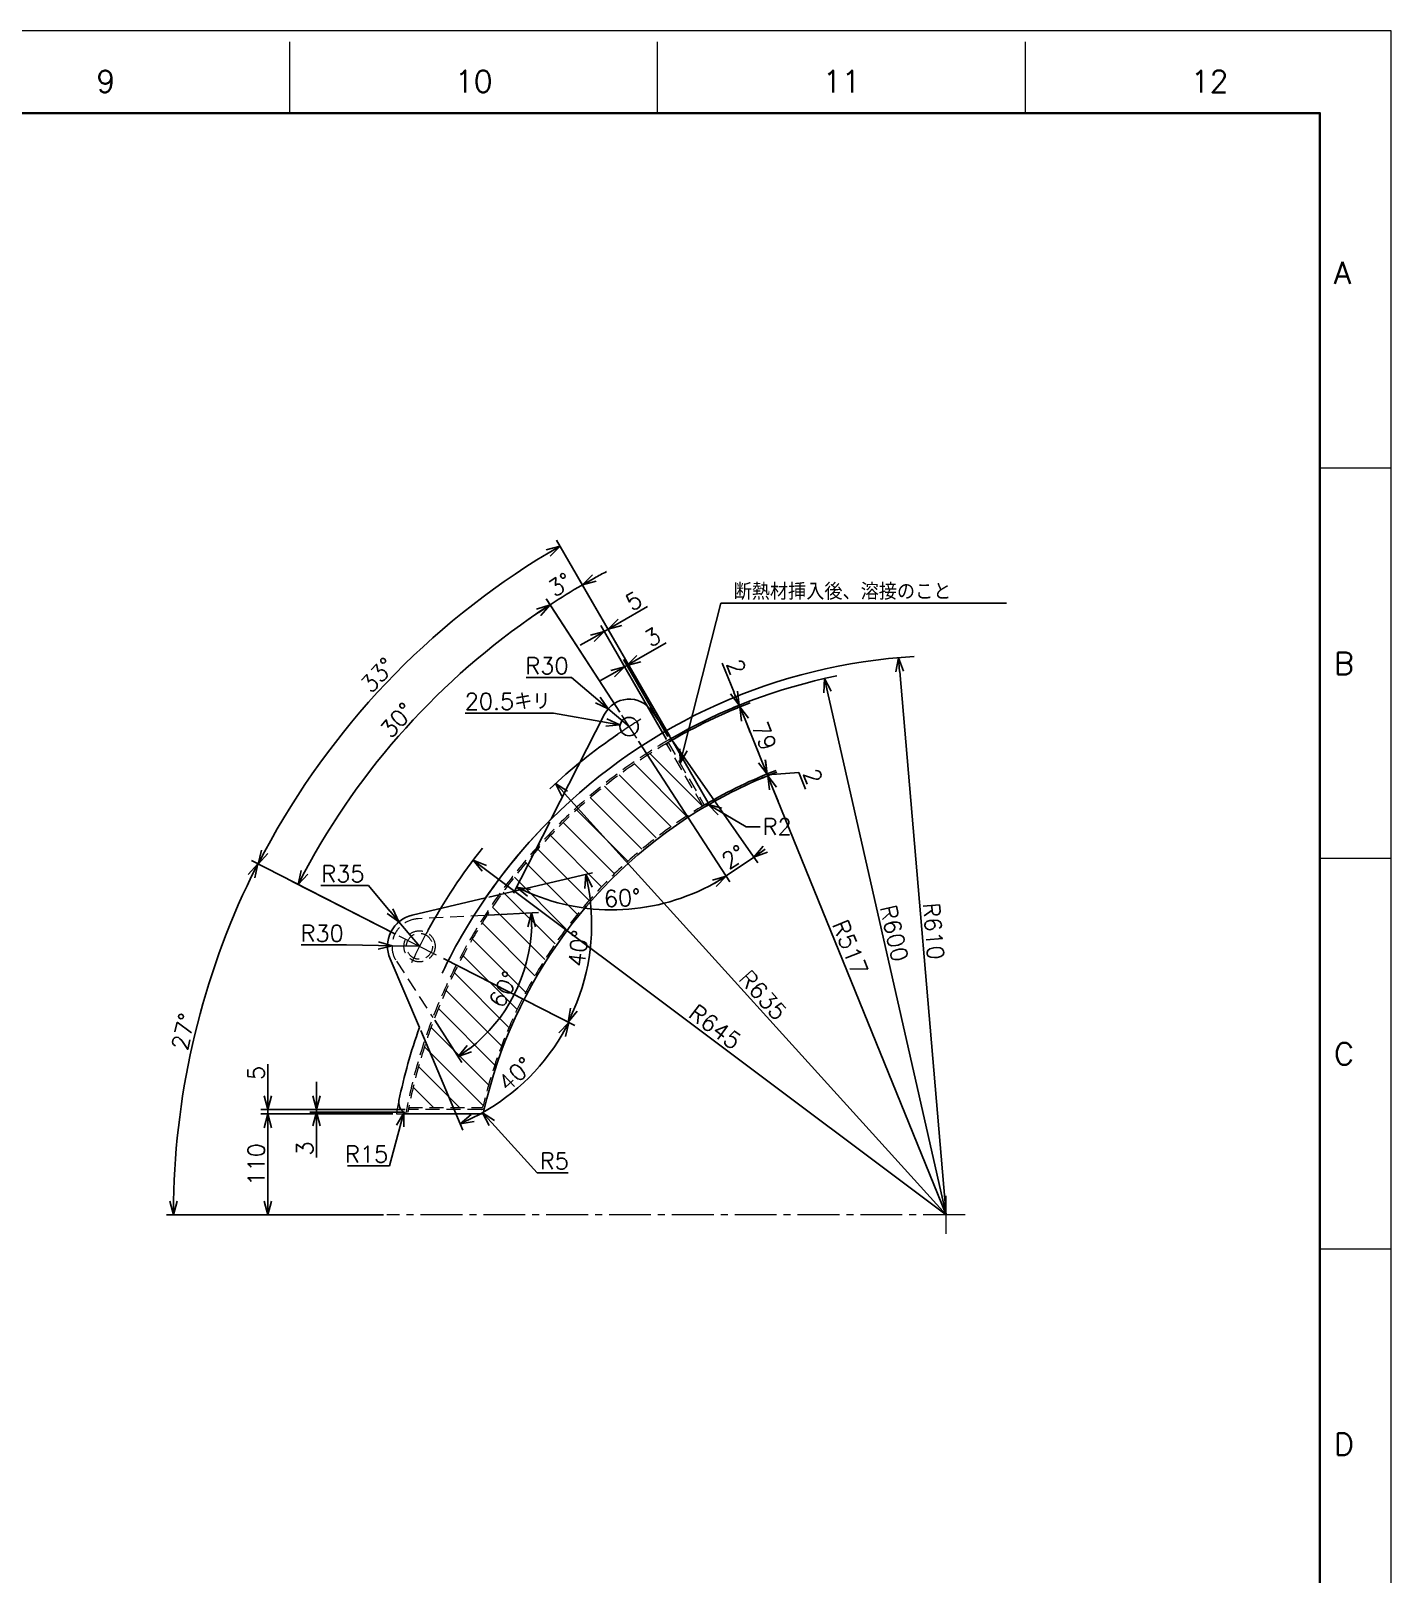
# Model space of a CAD drawing. Header units: millimetres. Extents: x 0 to 4969, y -29 to 3498.
# Drawn here: x 3485 to 4969, y 1814 to 3498 of the extents above; entities that cross this region are included whole.
import ezdxf
from ezdxf import colors
from ezdxf.entities.mleader import LeaderData, LeaderLine
from ezdxf.enums import TextEntityAlignment as Align
from ezdxf.math import Vec2, Vec3

# ---------------------------------------------------------------- set-up
doc = ezdxf.new("R2010")
doc.units = ezdxf.units.MM
doc.header["$LTSCALE"] = 2.4
doc.header["$PDMODE"] = 99
doc.header["$PDSIZE"] = 1
doc.linetypes.add('CENTER2', pattern=[28.575, 19.05, -3.175, 3.175, -3.175])
doc.linetypes.add('HIDDEN', pattern=[9.525, 6.35, -3.175])
for name, color, linetype, lineweight in [('04_HIDDEN', 2, 'HIDDEN', 13), ('05_CENTER', 4, 'CENTER2', 13), ('08_DIM', 3, 'Continuous', 13), ('90_FRAME', 5, 'Continuous', 35)]:
    doc.layers.add(name, color=color, linetype=linetype, lineweight=lineweight)
doc.layers.add('10_DRAFT', color=8, linetype='Continuous', lineweight=0, plot=False)
doc.layers.add('91_BLANK', color=5, linetype='Continuous', lineweight=0, plot=False)
doc.styles.add('KSS_TXT', font='txt.shx', dxfattribs={"bigfont": 'extfont2.shx'})
doc.styles.get("Standard").update_dxf_attribs({"font": 'txt.shx', "bigfont": 'extfont2.shx'})
doc.dimstyles.new('KSS_DIM', dxfattribs={"dimscale": 6, "dimtxt": 3, "dimasz": 2.5, "dimexe": 1.25, "dimexo": 0.625, "dimtad": 1, "dimdsep": 46, "dimtxsty": 'KSS_TXT', "dimblk": 'OPEN30', "dimcen": 0, "dimazin": 2, "dimtfac": 0.75, "dimtmove": 0, "dimatfit": 3, "dimldrblk": 'OPEN30', "dimfxl": 1.25, "dimtolj": 1, "dimarcsym": 0})
doc.dimstyles.new('KSS_DIM$3', dxfattribs={"dimscale": 6, "dimtxt": 3, "dimasz": 2.5, "dimexe": 1.25, "dimexo": 0.625, "dimtad": 1, "dimtih": 1, "dimtoh": 1, "dimdsep": 46, "dimtxsty": 'KSS_TXT', "dimblk": 'OPEN30', "dimcen": 0, "dimazin": 2, "dimtfac": 0.75, "dimtofl": 0, "dimtmove": 0, "dimatfit": 3, "dimldrblk": 'OPEN30', "dimfxl": 1.25, "dimtolj": 1, "dimarcsym": 0})
doc.dimstyles.new('KSS_DIM$4', dxfattribs={"dimscale": 6, "dimtxt": 3, "dimasz": 2.5, "dimexe": 1.25, "dimexo": 0.625, "dimtad": 1, "dimdsep": 46, "dimtxsty": 'KSS_TXT', "dimblk": 'OPEN30', "dimcen": 0, "dimse1": 1, "dimazin": 2, "dimtfac": 0.75, "dimtmove": 0, "dimatfit": 3, "dimldrblk": 'OPEN30', "dimfxl": 1.25, "dimtolj": 1, "dimarcsym": 0})

# ---------------------------------------------------------------- blocks, each defined once
blk = doc.blocks.new('_Open30')
at = {"color": 0, "linetype": 'ByBlock', "lineweight": -2}
for p, q in [((-1, 0.27), (0, 0)), ((0, 0), (-1, -0.27)), ((0, 0), (-1, 0))]:
    blk.add_line(p, q, dxfattribs=at)
blk = doc.blocks.new('*D146')
at = {"layer": '08_DIM', "color": 0, "lineweight": -2, "transparency": 16777216}
for p, q in [((4025, 2792.1), (4074.5, 2792.1)), ((4074.5, 2792.1), (4103.2, 2767.7)), ((4137.5, 2738.5), (4114.7, 2758))]:
    blk.add_line(p, q, dxfattribs=at)
at = {"layer": 'Defpoints', "color": 0, "transparency": 16777216}
for p in [(4114.7, 2758), (4137.5, 2738.5)]:
    blk.add_point(p, dxfattribs=at)
at = {"layer": '08_DIM', "color": 0, "lineweight": -2, "transparency": 16777216, "xscale": 15, "yscale": 15, "zscale": 15, "rotation": 319.6413954694473}
blk.add_blockref('_Open30', (4114.7, 2758), dxfattribs=at)
at = {"layer": '08_DIM', "color": 0, "transparency": 16777216, "insert": (4047.9, 2804.8), "char_height": 18, "attachment_point": 5, "style": 'KSS_TXT'}
blk.add_mtext('\\A1;R30', dxfattribs=at)
blk = doc.blocks.new('*D147')
at = {"layer": '08_DIM', "color": 0, "lineweight": -2, "transparency": 16777216}
for p, q in [((3958.6, 2753.2), (4054.9, 2753.2)), ((4054.9, 2753.2), (4112.7, 2743))]:
    blk.add_line(p, q, dxfattribs=at)
at = {"layer": 'Defpoints', "color": 0, "transparency": 16777216}
for p in [(4127.4, 2740.3), (4147.6, 2736.7)]:
    blk.add_point(p, dxfattribs=at)
at = {"layer": '08_DIM', "color": 0, "lineweight": -2, "transparency": 16777216, "xscale": 15, "yscale": 15, "zscale": 15, "rotation": 349.9280320736264}
blk.add_blockref('_Open30', (4127.4, 2740.3), dxfattribs=at)
at = {"layer": '08_DIM', "color": 0, "transparency": 16777216, "insert": (4004.9, 2766), "char_height": 18, "attachment_point": 5, "style": 'KSS_TXT'}
blk.add_mtext('\\A1;20.5キリ', dxfattribs=at)
blk = doc.blocks.new('*D148')
at = {"layer": '08_DIM', "color": 0, "lineweight": -2, "transparency": 16777216}
for p, q in [((4255.3, 2758.8), (4251.4, 2757.2)), ((4264, 2746.1), (4282.4, 2700.7)), ((4285, 2685.6), (4281.1, 2684))]:
    blk.add_line(p, q, dxfattribs=at)
at = {"layer": 'Defpoints', "color": 0, "transparency": 16777216}
for p in [(4258.8, 2760.2), (4288, 2686.8), (4288.5, 2687)]:
    blk.add_point(p, dxfattribs=at)
at = {"layer": '08_DIM', "color": 0, "lineweight": -2, "transparency": 16777216, "xscale": 15, "yscale": 15, "zscale": 15}
for p, rotation in [((4258.4, 2760), 112.0602704717638), ((4288, 2686.8), 292.0602704717638)]:
    blk.add_blockref('_Open30', p, dxfattribs=dict(at, rotation=rotation))
at = {"layer": '08_DIM', "color": 0, "transparency": 16777216, "insert": (4285, 2728.2), "char_height": 18, "attachment_point": 5, "rotation": 292.0603, "style": 'KSS_TXT'}
blk.add_mtext('\\A1;79', dxfattribs=at)
blk = doc.blocks.new('*D149')
at = {"layer": '08_DIM', "color": 0, "lineweight": -2, "transparency": 16777216}
blk.add_line((4294.5, 2671), (4483.4, 2205.9), dxfattribs=at)
at = {"layer": 'Defpoints', "color": 0, "transparency": 16777216}
for p in [(4288.8, 2684.9), (4483.4, 2205.9)]:
    blk.add_point(p, dxfattribs=at)
at = {"layer": '08_DIM', "color": 0, "lineweight": -2, "transparency": 16777216, "xscale": 15, "yscale": 15, "zscale": 15, "rotation": 112.1110100472866}
blk.add_blockref('_Open30', (4288.8, 2684.9), dxfattribs=at)
at = {"layer": '08_DIM', "color": 0, "transparency": 16777216, "insert": (4378.8, 2497.4), "char_height": 18, "attachment_point": 5, "rotation": 292.111, "style": 'KSS_TXT'}
blk.add_mtext('\\A1;R517', dxfattribs=at)
blk = doc.blocks.new('*D150')
at = {"layer": '08_DIM', "color": 0, "lineweight": -2, "transparency": 16777216}
for p, q in [((4252, 2775.8), (4239, 2807.8)), ((4258.4, 2760), (4257.6, 2761.9)), ((4254.6, 2760.7), (4250.7, 2759.1)), ((4255.3, 2758.8), (4251.4, 2757.2)), ((4264, 2746.1), (4269.6, 2732.2))]:
    blk.add_line(p, q, dxfattribs=at)
at = {"layer": 'Defpoints', "color": 0, "transparency": 16777216}
for p in [(4257.6, 2761.9), (4258, 2762.1), (4258.8, 2760.2)]:
    blk.add_point(p, dxfattribs=at)
at = {"layer": '08_DIM', "color": 0, "lineweight": -2, "transparency": 16777216, "xscale": 15, "yscale": 15, "zscale": 15}
for p, rotation in [((4257.6, 2761.9), 292.0602704721491), ((4258.4, 2760), 112.0602704721491)]:
    blk.add_blockref('_Open30', p, dxfattribs=dict(at, rotation=rotation))
at = {"layer": '08_DIM', "color": 0, "transparency": 16777216, "insert": (4254.5, 2803.5), "char_height": 18, "attachment_point": 5, "rotation": 292.0603, "style": 'KSS_TXT'}
blk.add_mtext('\\A1;2', dxfattribs=at)
blk = doc.blocks.new('*D151')
at = {"layer": '08_DIM', "color": 0, "lineweight": -2, "transparency": 16777216}
blk.add_line((4067.1, 2665.4), (4483.4, 2205.9), dxfattribs=at)
at = {"layer": 'Defpoints', "color": 0, "transparency": 16777216}
for p in [(4057.1, 2676.5), (4483.4, 2205.9)]:
    blk.add_point(p, dxfattribs=at)
at = {"layer": '08_DIM', "color": 0, "lineweight": -2, "transparency": 16777216, "xscale": 15, "yscale": 15, "zscale": 15, "rotation": 132.1788236750354}
blk.add_blockref('_Open30', (4057.1, 2676.5), dxfattribs=at)
at = {"layer": '08_DIM', "color": 0, "transparency": 16777216, "insert": (4283.6, 2445.5), "char_height": 18, "attachment_point": 5, "rotation": 312.1788, "style": 'KSS_TXT'}
blk.add_mtext('\\A1;R635', dxfattribs=at)
blk = doc.blocks.new('*D152')
at = {"layer": '08_DIM', "color": 0, "lineweight": -2, "transparency": 16777216}
for p, q in [((3983.8, 2532.8), (4038.5, 2535.6)), ((3925.3, 2418.1), (3955.1, 2372.2))]:
    blk.add_line(p, q, dxfattribs=at)
blk.add_arc((3855.3, 2526.1), 176, 307.8524, 358.0818, dxfattribs=at)
at = {"layer": 'Defpoints', "color": 0, "transparency": 16777216}
for p in [(3907.2, 2528.8), (3980.1, 2532.6), (3883.5, 2482.5), (3923.3, 2421.3), (3995.7, 2420.1)]:
    blk.add_point(p, dxfattribs=at)
at = {"layer": '08_DIM', "color": 0, "lineweight": -2, "transparency": 16777216, "xscale": 15, "yscale": 15, "zscale": 15}
for p, rotation in [((4031, 2535.2), 90.52443282041475), ((3951, 2378.5), 215.4097299146032)]:
    blk.add_blockref('_Open30', p, dxfattribs=dict(at, rotation=rotation))
at = {"layer": '08_DIM', "color": 0, "transparency": 16777216, "insert": (4000.7, 2451.9), "char_height": 18, "attachment_point": 5, "rotation": 62.9671, "style": 'KSS_TXT'}
blk.add_mtext('\\A1;60%%d', dxfattribs=at)
blk = doc.blocks.new('*D153')
at = {"layer": '08_DIM', "color": 0, "lineweight": -2, "transparency": 16777216}
for p, q in [((3934.8, 2485.6), (4078.4, 2412.3)), ((3910.2, 2406.9), (3955.9, 2298.4))]:
    blk.add_line(p, q, dxfattribs=at)
blk.add_arc((3861.2, 2523.1), 236.4, 296.5052, 329.3488, dxfattribs=at)
at = {"layer": 'Defpoints', "color": 0, "transparency": 16777216}
for p in [(3886, 2510.4), (3879.4, 2479.9), (3931.4, 2487.3), (3908.7, 2410.4), (4000.9, 2332.5)]:
    blk.add_point(p, dxfattribs=at)
at = {"layer": '08_DIM', "color": 0, "lineweight": -2, "transparency": 16777216, "xscale": 15, "yscale": 15, "zscale": 15}
for p, rotation in [((4071.7, 2415.7), 61.16721051437597), ((3953, 2305.3), 204.6867879744946)]:
    blk.add_blockref('_Open30', p, dxfattribs=dict(at, rotation=rotation))
at = {"layer": '08_DIM', "color": 0, "transparency": 16777216, "insert": (4013.5, 2359.4), "char_height": 18, "attachment_point": 5, "rotation": 42.927, "style": 'KSS_TXT'}
blk.add_mtext('\\A1;40%%d', dxfattribs=at)
blk = doc.blocks.new('*D154')
at = {"layer": '08_DIM', "color": 0, "lineweight": -2, "transparency": 16777216}
for p, q in [((3984.5, 2552.6), (4097.5, 2579.1)), ((3934.8, 2485.6), (4077.4, 2412.8))]:
    blk.add_line(p, q, dxfattribs=at)
blk.add_arc((3860.6, 2523.4), 236, 336.6286, 9.5926, dxfattribs=at)
at = {"layer": 'Defpoints', "color": 0, "transparency": 16777216}
for p in [(3980.9, 2551.7), (3898, 2532.2), (3886, 2510.4), (3931.4, 2487.3), (4089.9, 2467.9)]:
    blk.add_point(p, dxfattribs=at)
at = {"layer": '08_DIM', "color": 0, "lineweight": -2, "transparency": 16777216, "xscale": 15, "yscale": 15, "zscale": 15}
for p, rotation in [((4090.2, 2577.4), 101.4141277948609), ((4070.8, 2416.2), 244.8071196834735)]:
    blk.add_blockref('_Open30', p, dxfattribs=dict(at, rotation=rotation))
at = {"layer": '08_DIM', "color": 0, "transparency": 16777216, "insert": (4082.1, 2496.6), "char_height": 18, "attachment_point": 5, "rotation": 83.1106, "style": 'KSS_TXT'}
blk.add_mtext('\\A1;40%%d', dxfattribs=at)
blk = doc.blocks.new('*D155')
at = {"layer": '08_DIM', "color": 0, "lineweight": -2, "transparency": 16777216}
for p, q in [((3882.7, 2512.1), (3725.5, 2592.3)), ((3869.4, 2205.9), (3632.7, 2205.9))]:
    blk.add_line(p, q, dxfattribs=at)
blk.add_arc((4483.2, 2205.9), 843, 154.0051, 178.9805, dxfattribs=at)
at = {"layer": 'Defpoints', "color": 0, "transparency": 16777216}
for p in [(3886, 2510.4), (3931.4, 2487.3), (3681.5, 2466.6), (3873.1, 2205.9), (4504.3, 2205.9)]:
    blk.add_point(p, dxfattribs=at)
at = {"layer": '08_DIM', "color": 0, "lineweight": -2, "transparency": 16777216, "xscale": 15, "yscale": 15, "zscale": 15}
for p, rotation in [((3732.2, 2588.9), 63.49538358259199), ((3640.2, 2205.9), 269.4902567382832)]:
    blk.add_blockref('_Open30', p, dxfattribs=dict(at, rotation=rotation))
at = {"layer": '08_DIM', "color": 0, "transparency": 16777216, "insert": (3651.1, 2405.8), "char_height": 18, "attachment_point": 5, "rotation": 76.4928, "style": 'KSS_TXT'}
blk.add_mtext('\\A1;27%%d', dxfattribs=at)
blk = doc.blocks.new('*D156')
at = {"layer": '08_DIM', "color": 0, "lineweight": -2, "transparency": 16777216}
for p, q in [((4127.3, 2754.2), (4047.2, 2877.7)), ((3882.7, 2512.1), (3769.8, 2569.7))]:
    blk.add_line(p, q, dxfattribs=at)
blk.add_arc((4483.3, 2205.9), 793.5, 124.0773, 151.9025, dxfattribs=at)
at = {"layer": 'Defpoints', "color": 0, "transparency": 16777216}
for p in [(3942.3, 2786.3), (4129.4, 2751.1), (4145.7, 2726), (3886, 2510.4), (3931.4, 2487.3)]:
    blk.add_point(p, dxfattribs=at)
at = {"layer": '08_DIM', "color": 0, "lineweight": -2, "transparency": 16777216, "xscale": 15, "yscale": 15, "zscale": 15}
for p, rotation in [((4051.3, 2871.4), 33.53574741271559), ((3776.4, 2566.3), 242.4440711977228)]:
    blk.add_blockref('_Open30', p, dxfattribs=dict(at, rotation=rotation))
at = {"layer": '08_DIM', "color": 0, "transparency": 16777216, "insert": (3884.3, 2745.5), "char_height": 18, "attachment_point": 5, "rotation": 47.9899, "style": 'KSS_TXT'}
blk.add_mtext('\\A1;30%%d', dxfattribs=at)
blk = doc.blocks.new('*D157')
at = {"layer": '08_DIM', "color": 0, "lineweight": -2, "transparency": 16777216}
for p, q in [((3779.6, 2500.3), (3829.1, 2500.3)), ((3829.1, 2500.3), (3863.8, 2499.7)), ((3908.8, 2498.9), (3878.8, 2499.4))]:
    blk.add_line(p, q, dxfattribs=at)
at = {"layer": 'Defpoints', "color": 0, "transparency": 16777216}
for p in [(3878.8, 2499.4), (3908.8, 2498.9)]:
    blk.add_point(p, dxfattribs=at)
at = {"layer": '08_DIM', "color": 0, "lineweight": -2, "transparency": 16777216, "xscale": 15, "yscale": 15, "zscale": 15, "rotation": 359.000284651248}
blk.add_blockref('_Open30', (3878.8, 2499.4), dxfattribs=at)
at = {"layer": '08_DIM', "color": 0, "transparency": 16777216, "insert": (3802.5, 2513), "char_height": 18, "attachment_point": 5, "style": 'KSS_TXT'}
blk.add_mtext('\\A1;R30', dxfattribs=at)
blk = doc.blocks.new('*D158')
at = {"layer": '08_DIM', "color": 0, "lineweight": -2, "transparency": 16777216}
for p, q in [((3801.2, 2565.1), (3853, 2565.1)), ((3853, 2565.1), (3876.5, 2537.2)), ((3908.8, 2499), (3886.2, 2525.7))]:
    blk.add_line(p, q, dxfattribs=at)
at = {"layer": 'Defpoints', "color": 0, "transparency": 16777216}
for p in [(3886.2, 2525.7), (3908.8, 2499)]:
    blk.add_point(p, dxfattribs=at)
at = {"layer": '08_DIM', "color": 0, "lineweight": -2, "transparency": 16777216, "xscale": 15, "yscale": 15, "zscale": 15, "rotation": 310.1510570090122}
blk.add_blockref('_Open30', (3886.2, 2525.7), dxfattribs=at)
at = {"layer": '08_DIM', "color": 0, "transparency": 16777216, "insert": (3825.2, 2577.9), "char_height": 18, "attachment_point": 5, "style": 'KSS_TXT'}
blk.add_mtext('\\A1;R35', dxfattribs=at)
blk = doc.blocks.new('*D159')
at = {"layer": '08_DIM', "color": 0, "lineweight": -2, "transparency": 16777216}
for p, q in [((3879.7, 2316), (3735.7, 2316)), ((3743.2, 2301), (3743.2, 2220.9)), ((3869.4, 2205.9), (3735.7, 2205.9))]:
    blk.add_line(p, q, dxfattribs=at)
at = {"layer": 'Defpoints', "color": 0, "transparency": 16777216}
for p in [(3883.5, 2316), (3743.2, 2205.9), (3873.1, 2205.9)]:
    blk.add_point(p, dxfattribs=at)
at = {"layer": '08_DIM', "color": 0, "lineweight": -2, "transparency": 16777216, "xscale": 15, "yscale": 15, "zscale": 15}
for p, rotation in [((3743.2, 2316), 90), ((3743.2, 2205.9), 270)]:
    blk.add_blockref('_Open30', p, dxfattribs=dict(at, rotation=rotation))
at = {"layer": '08_DIM', "color": 0, "transparency": 16777216, "insert": (3730.5, 2260.9), "char_height": 18, "attachment_point": 5, "rotation": 90, "style": 'KSS_TXT'}
blk.add_mtext('\\A1;110', dxfattribs=at)
blk = doc.blocks.new('*D160')
at = {"layer": '08_DIM', "color": 0, "lineweight": -2, "transparency": 16777216}
for p, q in [((3796.4, 2335.9), (3796.4, 2350.9)), ((3893.2, 2320.9), (3788.9, 2320.9)), ((3892.3, 2318), (3788.9, 2318)), ((3796.4, 2320.9), (3796.4, 2318)), ((3796.4, 2303), (3796.4, 2268.5))]:
    blk.add_line(p, q, dxfattribs=at)
at = {"layer": 'Defpoints', "color": 0, "transparency": 16777216}
for p in [(3796.4, 2318), (3896, 2318), (3896.9, 2320.9)]:
    blk.add_point(p, dxfattribs=at)
at = {"layer": '08_DIM', "color": 0, "lineweight": -2, "transparency": 16777216, "xscale": 15, "yscale": 15, "zscale": 15}
for p, rotation in [((3796.4, 2320.9), 270), ((3796.4, 2318), 90)]:
    blk.add_blockref('_Open30', p, dxfattribs=dict(at, rotation=rotation))
at = {"layer": '08_DIM', "color": 0, "transparency": 16777216, "insert": (3783.6, 2278.2), "char_height": 18, "attachment_point": 5, "rotation": 90, "style": 'KSS_TXT'}
blk.add_mtext('\\A1;3', dxfattribs=at)
blk = doc.blocks.new('*D161')
at = {"layer": '08_DIM', "color": 0, "lineweight": -2, "transparency": 16777216}
for p, q in [((3743.2, 2335.9), (3743.2, 2370.4)), ((3893.2, 2320.9), (3735.7, 2320.9)), ((3879.7, 2316), (3735.7, 2316)), ((3743.2, 2316), (3743.2, 2320.9)), ((3743.2, 2301), (3743.2, 2286))]:
    blk.add_line(p, q, dxfattribs=at)
at = {"layer": 'Defpoints', "color": 0, "transparency": 16777216}
for p in [(3743.2, 2320.9), (3883.5, 2316), (3896.9, 2320.9)]:
    blk.add_point(p, dxfattribs=at)
at = {"layer": '08_DIM', "color": 0, "lineweight": -2, "transparency": 16777216, "xscale": 15, "yscale": 15, "zscale": 15}
for p, rotation in [((3743.2, 2320.9), 270), ((3743.2, 2316), 90)]:
    blk.add_blockref('_Open30', p, dxfattribs=dict(at, rotation=rotation))
at = {"layer": '08_DIM', "color": 0, "transparency": 16777216, "insert": (3730.4, 2360.7), "char_height": 18, "attachment_point": 5, "rotation": 90, "style": 'KSS_TXT'}
blk.add_mtext('\\A1;5', dxfattribs=at)
blk = doc.blocks.new('*D162')
at = {"layer": '08_DIM', "color": 0, "lineweight": -2, "transparency": 16777216}
for p, q in [((4181.9, 2728.1), (4082.8, 2899.7)), ((4127.3, 2754.2), (4047.1, 2877.8))]:
    blk.add_line(p, q, dxfattribs=at)
for start, end in [(117.8341, 118.917), (120, 122.9942), (124.0771, 125.1601)]:
    blk.add_arc((4483.4, 2205.9), 793.6, start, end, dxfattribs=at)
at = {"layer": 'Defpoints', "color": 0, "transparency": 16777216}
for p in [(4074.6, 2886.1), (4129.4, 2751.1), (4145.7, 2726), (4183.7, 2724.8), (4222.3, 2658)]:
    blk.add_point(p, dxfattribs=at)
at = {"layer": '08_DIM', "color": 0, "lineweight": -2, "transparency": 16777216, "xscale": 15, "yscale": 15, "zscale": 15}
for p, rotation in [((4086.5, 2893.2), 209.4585189121478), ((4051.2, 2871.5), 33.53565984502205)]:
    blk.add_blockref('_Open30', p, dxfattribs=dict(at, rotation=rotation))
at = {"layer": '08_DIM', "color": 0, "transparency": 16777216, "insert": (4062.1, 2893.4), "char_height": 18, "attachment_point": 5, "rotation": 31.4971, "style": 'KSS_TXT'}
blk.add_mtext('\\A1;3%%d', dxfattribs=at)
blk = doc.blocks.new('*D163')
at = {"layer": '08_DIM', "color": 0, "lineweight": -2, "transparency": 16777216}
for p, q in [((4147.7, 2722.8), (4247.5, 2569.2)), ((4050.8, 2634.4), (4011.3, 2556.8))]:
    blk.add_line(p, q, dxfattribs=at)
blk.add_arc((4118.7, 2767.6), 229, 246.7471, 299.2412, dxfattribs=at)
at = {"layer": 'Defpoints', "color": 0, "transparency": 16777216}
for p in [(4110.8, 2752.1), (4129.4, 2751.1), (4145.7, 2726), (4052.5, 2637.7), (4090.7, 2540.2)]:
    blk.add_point(p, dxfattribs=at)
at = {"layer": '08_DIM', "color": 0, "lineweight": -2, "transparency": 16777216, "xscale": 15, "yscale": 15, "zscale": 15}
for p, rotation in [((4243.4, 2575.4), 31.11769575634013), ((4014.7, 2563.5), 154.8706608228682)]:
    blk.add_blockref('_Open30', p, dxfattribs=dict(at, rotation=rotation))
at = {"layer": '08_DIM', "color": 0, "transparency": 16777216, "insert": (4130, 2551.6), "char_height": 18, "attachment_point": 5, "rotation": 2.9942, "style": 'KSS_TXT'}
blk.add_mtext('\\A1;60%%d', dxfattribs=at)
blk = doc.blocks.new('*D164')
at = {"layer": '08_DIM', "color": 0, "lineweight": -2, "transparency": 16777216}
for p, q in [((4147.7, 2722.8), (4247.4, 2569.3)), ((4185.9, 2721.7), (4278.1, 2590))]:
    blk.add_line(p, q, dxfattribs=at)
for start, end in [(302.9942, 304.9962), (304.9962, 305.8123), (302.178, 302.9942)]:
    blk.add_arc((3669.9, 3458.8), 1053, start, end, dxfattribs=at)
at = {"layer": 'Defpoints', "color": 0, "transparency": 16777216}
for p in [(4129.4, 2751.1), (4162.1, 2755.7), (4145.7, 2726), (4183.7, 2724.8), (4253.6, 2582.3)]:
    blk.add_point(p, dxfattribs=at)
at = {"layer": '08_DIM', "color": 0, "lineweight": -2, "transparency": 16777216, "xscale": 15, "yscale": 15, "zscale": 15, "rotation": 215.4042416722164}
blk.add_blockref('_Open30', (4273.8, 2596.1), dxfattribs=at)
at = {"layer": '08_DIM', "color": 0, "transparency": 16777216, "insert": (4251.5, 2596.3), "char_height": 18, "attachment_point": 5, "rotation": 33.9952, "style": 'KSS_TXT'}
blk.add_mtext('\\A1;2%%d', dxfattribs=at)
blk = doc.blocks.new('_None')
blk = doc.blocks.new('*D165')
at = {"layer": '08_DIM', "color": 0, "lineweight": -2, "transparency": 16777216}
for p, q in [((4181.9, 2728.1), (4058.4, 2942)), ((3882.7, 2512.1), (3726.1, 2592))]:
    blk.add_line(p, q, dxfattribs=at)
blk.add_arc((4483.3, 2205.9), 842.5, 121.0201, 151.9655, dxfattribs=at)
at = {"layer": 'Defpoints', "color": 0, "transparency": 16777216}
for p in [(3930.7, 2841.8), (4183.7, 2724.8), (4222.3, 2658), (3886, 2510.4), (3931.4, 2487.3)]:
    blk.add_point(p, dxfattribs=at)
at = {"layer": '08_DIM', "color": 0, "lineweight": -2, "transparency": 16777216, "xscale": 15, "yscale": 15, "zscale": 15}
for p, rotation in [((4062.1, 2935.5), 30.51007312489354), ((3732.8, 2588.5), 242.4755676635883)]:
    blk.add_blockref('_Open30', p, dxfattribs=dict(at, rotation=rotation))
at = {"layer": '08_DIM', "color": 0, "transparency": 16777216, "insert": (3863.1, 2794.7), "char_height": 18, "attachment_point": 5, "rotation": 46.4928, "style": 'KSS_TXT'}
blk.add_mtext('\\A1;33%%d', dxfattribs=at)
blk = doc.blocks.new('*D166')
at = {"layer": '08_DIM', "color": 0, "lineweight": -2, "transparency": 16777216}
for p, q in [((4127.5, 2852.2), (4157.4, 2869.4)), ((4178.2, 2724.5), (4106.5, 2848.7)), ((4181.9, 2728.1), (4110.8, 2851.2)), ((4097.2, 2834.7), (4084.2, 2827.2)), ((4110.2, 2842.2), (4114.5, 2844.7))]:
    blk.add_line(p, q, dxfattribs=at)
at = {"layer": 'Defpoints', "color": 0, "transparency": 16777216}
for p in [(4114.5, 2844.7), (4180, 2721.2), (4183.7, 2724.8)]:
    blk.add_point(p, dxfattribs=at)
at = {"layer": '08_DIM', "color": 0, "lineweight": -2, "transparency": 16777216, "xscale": 15, "yscale": 15, "zscale": 15}
for p, rotation in [((4110.2, 2842.2), 29.99999999999088), ((4114.5, 2844.7), 209.9999999999909)]:
    blk.add_blockref('_Open30', p, dxfattribs=dict(at, rotation=rotation))
at = {"layer": '08_DIM', "color": 0, "transparency": 16777216, "insert": (4142.6, 2875.6), "char_height": 18, "attachment_point": 5, "rotation": 30, "style": 'KSS_TXT'}
blk.add_mtext('\\A1;5', dxfattribs=at)
blk = doc.blocks.new('*D167')
at = {"layer": '08_DIM', "color": 0, "lineweight": -2, "transparency": 16777216}
for p, q in [((4148.1, 2812.7), (4177.9, 2830)), ((4179.8, 2727.8), (4131.3, 2811.7)), ((4119.4, 2796.2), (4106.4, 2788.7)), ((4178.2, 2724.5), (4128.7, 2810.2)), ((4132.4, 2803.7), (4135.1, 2805.2))]:
    blk.add_line(p, q, dxfattribs=at)
at = {"layer": 'Defpoints', "color": 0, "transparency": 16777216}
for p in [(4135.1, 2805.2), (4180, 2721.2), (4181.7, 2724.5)]:
    blk.add_point(p, dxfattribs=at)
at = {"layer": '08_DIM', "color": 0, "lineweight": -2, "transparency": 16777216, "xscale": 15, "yscale": 15, "zscale": 15}
for p, rotation in [((4135.1, 2805.2), 209.9999999999954), ((4132.4, 2803.7), 29.99999999999537)]:
    blk.add_blockref('_Open30', p, dxfattribs=dict(at, rotation=rotation))
at = {"layer": '08_DIM', "color": 0, "transparency": 16777216, "insert": (4163.1, 2836.2), "char_height": 18, "attachment_point": 5, "rotation": 30, "style": 'KSS_TXT'}
blk.add_mtext('\\A1;3', dxfattribs=at)
blk = doc.blocks.new('*D168')
at = {"layer": '08_DIM', "color": 0, "lineweight": -2, "transparency": 16777216}
blk.add_line((3979.4, 2583.9), (4483.4, 2205.9), dxfattribs=at)
at = {"layer": 'Defpoints', "color": 0, "transparency": 16777216}
for p in [(3967.4, 2592.9), (4483.4, 2205.9)]:
    blk.add_point(p, dxfattribs=at)
at = {"layer": '08_DIM', "color": 0, "lineweight": -2, "transparency": 16777216, "xscale": 15, "yscale": 15, "zscale": 15, "rotation": 143.1304919990762}
blk.add_blockref('_Open30', (3967.4, 2592.9), dxfattribs=at)
at = {"layer": '08_DIM', "color": 0, "transparency": 16777216, "insert": (4231.3, 2411), "char_height": 18, "attachment_point": 5, "rotation": 323.1305, "style": 'KSS_TXT'}
blk.add_mtext('\\A1;R645', dxfattribs=at)
blk = doc.blocks.new('*D169')
at = {"layer": '08_DIM', "color": 0, "lineweight": -2, "transparency": 16777216}
blk.add_line((4432.8, 2798.8), (4483.4, 2205.9), dxfattribs=at)
at = {"layer": 'Defpoints', "color": 0, "transparency": 16777216}
for p in [(4431.5, 2813.7), (4483.4, 2205.9)]:
    blk.add_point(p, dxfattribs=at)
at = {"layer": '08_DIM', "color": 0, "lineweight": -2, "transparency": 16777216, "xscale": 15, "yscale": 15, "zscale": 15, "rotation": 94.88447652686862}
blk.add_blockref('_Open30', (4431.5, 2813.7), dxfattribs=at)
at = {"layer": '08_DIM', "color": 0, "transparency": 16777216, "insert": (4469.8, 2515.4), "char_height": 18, "attachment_point": 5, "rotation": 274.8845, "style": 'KSS_TXT'}
blk.add_mtext('\\A1;R610', dxfattribs=at)
blk = doc.blocks.new('*D178')
at = {"layer": '08_DIM', "color": 0, "lineweight": -2, "transparency": 16777216}
for p, q in [((3875.8, 2259.4), (3887.6, 2302.8)), ((3830.1, 2259.4), (3875.8, 2259.4))]:
    blk.add_line(p, q, dxfattribs=at)
at = {"layer": 'Defpoints', "color": 0, "transparency": 16777216}
for p in [(3895.4, 2331.8), (3891.5, 2317.3)]:
    blk.add_point(p, dxfattribs=at)
at = {"layer": '08_DIM', "color": 0, "lineweight": -2, "transparency": 16777216, "xscale": 15, "yscale": 15, "zscale": 15, "rotation": 74.81922533791942}
blk.add_blockref('_Open30', (3891.5, 2317.3), dxfattribs=at)
at = {"layer": '08_DIM', "color": 0, "transparency": 16777216, "insert": (3851.1, 2272.1), "char_height": 18, "attachment_point": 5, "style": 'KSS_TXT'}
blk.add_mtext('\\A1;R15', dxfattribs=at)
blk = doc.blocks.new('*D179')
at = {"layer": '08_DIM', "color": 0, "lineweight": -2, "transparency": 16777216}
for p, q in [((4037.2, 2251.9), (3987.7, 2306.2)), ((4070.9, 2251.9), (4037.2, 2251.9))]:
    blk.add_line(p, q, dxfattribs=at)
at = {"layer": 'Defpoints', "color": 0, "transparency": 16777216}
for p in [(3974.2, 2320.9), (3977.6, 2317.3)]:
    blk.add_point(p, dxfattribs=at)
at = {"layer": '08_DIM', "color": 0, "lineweight": -2, "transparency": 16777216, "xscale": 15, "yscale": 15, "zscale": 15, "rotation": 132.3506445534427}
blk.add_blockref('_Open30', (3977.6, 2317.3), dxfattribs=at)
at = {"layer": '08_DIM', "color": 0, "transparency": 16777216, "insert": (4055.9, 2264.7), "char_height": 18, "attachment_point": 5, "style": 'KSS_TXT'}
blk.add_mtext('\\A1;R5', dxfattribs=at)
blk = doc.blocks.new('*D204')
at = {"layer": '08_DIM', "color": 0, "lineweight": -2, "transparency": 16777216}
blk.add_line((4353.9, 2776.4), (4483.4, 2205.9), dxfattribs=at)
at = {"layer": 'Defpoints', "color": 0, "transparency": 16777216}
for p in [(4350.6, 2791), (4483.4, 2205.9)]:
    blk.add_point(p, dxfattribs=at)
at = {"layer": '08_DIM', "color": 0, "lineweight": -2, "transparency": 16777216, "xscale": 15, "yscale": 15, "zscale": 15, "rotation": 102.7886205487802}
blk.add_blockref('_Open30', (4350.6, 2791), dxfattribs=at)
at = {"layer": '08_DIM', "color": 0, "transparency": 16777216, "insert": (4426.8, 2513.1), "char_height": 18, "attachment_point": 5, "rotation": 282.7886, "style": 'KSS_TXT'}
blk.add_mtext('\\A1;R600', dxfattribs=at)
blk = doc.blocks.new('*D205')
at = {"layer": '08_DIM', "color": 0, "lineweight": -2, "transparency": 16777216}
for p in [(4236.8, 2645.8), (4280.4, 2629.3)]:
    blk.add_line(p, (4265.4, 2629.3), dxfattribs=at)
at = {"layer": 'Defpoints', "color": 0, "transparency": 16777216}
for p in [(4222.1, 2654.4), (4223.8, 2653.4)]:
    blk.add_point(p, dxfattribs=at)
at = {"layer": '08_DIM', "color": 0, "lineweight": -2, "transparency": 16777216, "xscale": 15, "yscale": 15, "zscale": 15, "rotation": 149.9008499813108}
blk.add_blockref('_Open30', (4223.8, 2653.4), dxfattribs=at)
at = {"layer": '08_DIM', "color": 0, "transparency": 16777216, "insert": (4299.1, 2629.3), "char_height": 18, "attachment_point": 5, "style": 'KSS_TXT'}
blk.add_mtext('\\A1;R2', dxfattribs=at)
blk = doc.blocks.new('*D206')
at = {"layer": '08_DIM', "color": 0, "lineweight": -2, "transparency": 16777216}
for p, q in [((4282.4, 2700.7), (4276.8, 2714.6)), ((4285, 2685.6), (4281.1, 2684)), ((4285.8, 2683.7), (4281.9, 2682.1)), ((4288.8, 2684.9), (4288.1, 2686.8)), ((4322.7, 2688.4), (4288.4, 2685.9)), ((4330, 2670.3), (4322.7, 2688.4)), ((4294.4, 2671), (4300.1, 2657.1))]:
    blk.add_line(p, q, dxfattribs=at)
at = {"layer": 'Defpoints', "color": 0, "transparency": 16777216}
for p in [(4288.1, 2686.8), (4288.5, 2687), (4289.2, 2685.1)]:
    blk.add_point(p, dxfattribs=at)
at = {"layer": '08_DIM', "color": 0, "lineweight": -2, "transparency": 16777216, "xscale": 15, "yscale": 15, "zscale": 15}
for p, rotation in [((4288.1, 2686.8), 292.0602704721491), ((4288.8, 2684.9), 112.0602704721491)]:
    blk.add_blockref('_Open30', p, dxfattribs=dict(at, rotation=rotation))
at = {"layer": '08_DIM', "color": 0, "transparency": 16777216, "insert": (4338.2, 2684.1), "char_height": 18, "attachment_point": 5, "rotation": 292.0603, "style": 'KSS_TXT'}
blk.add_mtext('\\A1;2', dxfattribs=at)

msp = doc.modelspace()

# ---------------------------------------------------------------- hatches: boundary and pattern name
h = msp.add_hatch()
h.set_pattern_fill('_USER', color=3, scale=20, angle=135, pattern_type=0)
h.set_pattern_definition([(135, (81, 0), (-14.142136, -14.142136), [])])
h.paths.add_polyline_path([(4216.126, 2650.795, 0.40912156), (4216.828, 2653.509), (4178.31, 2720.225, 0.21272238), (3896.978, 2322.946), (3976.194, 2322.946, 0.34820333), (3978.141, 2324.489, -0.20252216)])
h.paths.add_polyline_path([(3945.305, 2345.245), (3959.353, 2391.143), (3959.353, 2391.143), (3945.305, 2345.245)], flags=24)

# ---------------------------------------------------------------- linework, layer by layer
at = {"color": 0}
for p, q in [((4052.518, 2637.74), (4110.812, 2752.12)), ((4162.116, 2755.703), (4183.749, 2724.804)), ((4183.749, 2724.804), (4223.834, 2655.375)), ((3900.797, 2532.968), (3980.864, 2551.706)), ((3974.287, 2315.947), (3898.033, 2315.952))]:
    msp.add_line(p, q, dxfattribs=at)
msp.add_line((3876.616, 2485.071), (3908.707, 2410.386))
msp.add_circle((4137.516, 2738.535), 10, dxfattribs=at)
at = {"color": 3}
for centre, radius, start, end in [((4483.414, 2205.947), 609.968, 93.286781, 134.941136), ((4480.782, 2211.577), 593.77, 101.339662, 120.350947), ((4484.003, 2206.133), 598.096, 110.998173, 120.353793), ((4483.414, 2205.947), 634.973, 124.353779, 132.945546), ((4483.414, 2205.947), 517.019, 110.928813, 120.524621), ((4484.003, 2206.133), 519.096, 110.998173, 120.353793), ((4483.419, 2205.947), 644.991, 141.657774, 151.262766)]:
    msp.add_arc(centre, radius, start, end, dxfattribs=at)
at = {"color": 0}
for centre, radius, start, end in [((4137.541, 2738.497), 30, 34.996155, 152.994178), ((4483.738, 2205.696), 517.391, 120.247539, 167.254287), ((4222.102, 2654.375), 2, 300.247539, 30), ((4483.415, 2205.915), 610, 134.939077, 154.384771), ((4483.449, 2206.007), 610, 134.939077, 145.478116), ((3908.773, 2498.889), 35, 103.172256, 203.252072), ((4483.449, 2206.007), 610, 160.424544, 168.224597), ((3898.034, 2327.952), 12, 168.224597, 269.995941), ((3974.219, 2320.946), 5, 269.995597, 347.272961)]:
    msp.add_arc(centre, radius, start, end, dxfattribs=at)
at = {"layer": '04_HIDDEN'}
for p, q in [((4178.311, 2720.223), (4180.043, 2721.223)), ((4217.799, 2651.827), (4178.311, 2720.223)), ((4180.033, 2721.24), (4219.519, 2652.848)), ((4181.667, 2724.55), (4182.681, 2722.826)), ((4221.229, 2653.853), (4222.243, 2652.13)), ((3980.062, 2532.598), (3907.16, 2528.819)), ((3883.543, 2482.535), (3923.265, 2421.292)), ((3896.006, 2317.959), (3894.045, 2318.351)), ((3896.913, 2322.946), (3976.194, 2322.946)), ((3896.913, 2322.946), (3896.913, 2320.946)), ((3976.194, 2320.946), (3896.913, 2320.946))]:
    msp.add_line(p, q, dxfattribs=at)
for radius in [17, 14.2]:
    msp.add_circle((3908.732, 2498.846), radius, dxfattribs=at)
for centre, radius, start, end in [((4483.414, 2205.947), 600, 120.192773, 169.202414), ((4481.487, 2207.26), 595.854, 120.192313, 169.29327), ((4483.576, 2205.84), 519.174, 120.352325, 166.789204), ((3908.713, 2498.859), 30, 92.967081, 212.967081), ((3976.194, 2324.946), 2, 270, 346.79315), ((3976.194, 2324.946), 4, 270, 346.79315)]:
    msp.add_arc(centre, radius, start, end, dxfattribs=at)
at = {"layer": '05_CENTER'}
for p, q in [((4129.36, 2751.097), (4145.672, 2725.973)), ((3886.014, 2510.428), (3931.45, 2487.263)), ((4483.414, 2185.1), (4483.414, 2226.793)), ((4504.26, 2205.947), (3873.142, 2205.947))]:
    msp.add_line(p, q, dxfattribs=at)
for centre, radius, start, end in [((4483.415, 2205.915), 635, 121.649418, 124.352219), ((4483.409, 2205.915), 645, 150.727314, 155.243966)]:
    msp.add_arc(centre, radius, start, end, dxfattribs=at)
at = {"layer": '08_DIM'}
for p, q in [((3883.455, 2315.951), (3898.544, 2315.954)), ((3974.287, 2315.947), (3978.232, 2315.947)), ((3978.232, 2315.947), (3979.096, 2319.845))]:
    msp.add_line(p, q, dxfattribs=at)
msp.add_arc((4483.449, 2206.007), 610, 168.224597, 169.607896, dxfattribs=at)
at = {"layer": '10_DRAFT'}
for p, q in [((4222.694, 2652.397), (4224.832, 2653.646)), ((4224.832, 2653.646), (4223.834, 2655.375))]:
    msp.add_line(p, q, dxfattribs=at)
at = {"layer": '90_FRAME', "color": 4, "lineweight": 13}
for p, q in [((3767.056, 3407.747), (3767.056, 3485.519)), ((4168.656, 3407.747), (4168.656, 3485.519)), ((4570.257, 3407.747), (4570.257, 3485.519)), ((4969.205, 3020.535), (4891.434, 3020.535)), ((4969.205, 2594.552), (4891.434, 2594.552)), ((4969.205, 2168.569), (4891.434, 2168.569))]:
    msp.add_line(p, q, dxfattribs=at)
at = {"layer": '90_FRAME'}
msp.add_lwpolyline([(233.075, 77.424), (4891.434, 77.424), (4891.434, 3407.747), (233.075, 3407.747)], close=True, dxfattribs=at)
at = {"layer": '91_BLANK'}
msp.add_lwpolyline([(0, 0), (4969.205, 0), (4969.205, 3497.519), (0, 3497.519)], close=True, dxfattribs=at)

# ---------------------------------------------------------------- texts
at = {"layer": '90_FRAME', "color": 0, "lineweight": 13, "style": 'KSS_TXT'}
for s, p in [('9', (3566.256, 3423.237)), ('10', (3967.856, 3423.237)), ('11', (4369.456, 3423.237)), ('12', (4771.057, 3423.237))]:
    msp.add_text(s, height=24, dxfattribs=at).set_placement(p, align=Align.BOTTOM_CENTER)
for s, p in [('A', (4906.894, 3233.527)), ('B', (4906.894, 2807.544)), ('C', (4906.894, 2381.561)), ('D', (4906.894, 1955.577))]:
    msp.add_text(s, height=24, dxfattribs=at).set_placement(p, align=Align.MIDDLE_LEFT)

# ---------------------------------------------------------------- dimensions: what is measured, and where the dimension line sits
at = {"layer": '08_DIM'}
for base, line1, line2, override, picture, middle in [((3930.687, 2841.754), ((3886.014, 2510.428), (3931.45, 2487.263)), ((4183.749, 2724.804), (4222.344, 2657.954)), {"dimadec": 0}, '*D165', (3863.063, 2794.659)), ((4074.637, 2886.144), ((4129.36, 2751.097), (4145.672, 2725.973)), ((4183.749, 2724.804), (4222.344, 2657.954)), {"dimadec": 0}, '*D162', (4062.066, 2893.43)), ((3942.282, 2786.28), ((3886.014, 2510.428), (3931.45, 2487.263)), ((4129.36, 2751.097), (4145.672, 2725.973)), {"dimadec": 0}, '*D156', (3884.296, 2745.463)), ((4253.57, 2582.309), ((4162.116, 2755.703), (4183.749, 2724.804)), ((4129.36, 2751.097), (4145.672, 2725.973)), {"dimblk1": 'None', "dimblk2": 'Open30', "dimsah": 1}, '*D164', (4251.536, 2596.294)), ((3681.506, 2466.588), ((4504.26, 2205.947), (3873.142, 2205.947)), ((3886.014, 2510.428), (3931.45, 2487.263)), {"dimadec": 0}, '*D155', (3651.122, 2405.827)), ((4089.897, 2467.935), ((3897.961, 2532.207), (3980.864, 2551.706)), ((3886.014, 2510.428), (3931.45, 2487.263)), {"dimadec": 0}, '*D154', (4082.149, 2496.635)), ((4000.897, 2332.467), ((3886.014, 2510.428), (3931.45, 2487.263)), ((3908.707, 2410.386), (3879.391, 2479.892)), {"dimadec": 0}, '*D153', (4013.458, 2359.368))]:
    dim = msp.add_angular_dim_2l(base=base, line1=line1, line2=line2, dimstyle='KSS_DIM', override=override, dxfattribs=at)
    dim.commit()
    dim.dimension.update_dxf_attribs({"geometry": picture, "text_midpoint": middle})
for base, p1, p2, angle, picture, middle in [((4114.546, 2844.667), (4180.033, 2721.24), (4183.749, 2724.804), 30, '*D166', (4142.589, 2875.595)), ((4257.607, 2761.896), (4258.794, 2760.22), (4258.043, 2762.073), 292.06027, '*D150', (4254.494, 2803.525))]:
    dim = msp.add_linear_dim(base=base, p1=p1, p2=p2, angle=angle, dimstyle='KSS_DIM', dxfattribs=at)
    dim.commit()
    dim.dimension.update_dxf_attribs({"geometry": picture, "text_midpoint": middle})
for base, p1, p2, angle, override, picture, middle in [((4135.081, 2805.238), (4180.033, 2721.24), (4181.667, 2724.55), 30, {"dimdec": 0}, '*D167', (4163.131, 2836.155)), ((4288.033, 2686.817), (4258.794, 2760.22), (4288.467, 2686.993), 292.06027, {"dimdec": 0}, '*D148', (4285.012, 2728.218)), ((3743.207, 2320.946), (3883.455, 2315.951), (3896.913, 2320.946), 90, {"dimdec": 0}, '*D161', (3730.445, 2360.696)), ((3796.353, 2317.959), (3896.913, 2320.946), (3896.006, 2317.959), 90, {"dimdec": 0}, '*D160', (3783.603, 2278.209)), ((3743.207, 2205.947), (3883.455, 2315.951), (3873.142, 2205.947), 90, {"dimdec": 1}, '*D159', (3730.457, 2260.949))]:
    dim = msp.add_linear_dim(base=base, p1=p1, p2=p2, angle=angle, dimstyle='KSS_DIM', override=override, dxfattribs=at)
    dim.commit()
    dim.dimension.update_dxf_attribs({"geometry": picture, "text_midpoint": middle})
for center, mpoint, override, picture, middle in [((4137.516, 2738.535), (4114.656, 2757.962), {"dimtih": 1, "dimtoh": 1, "dimpost": 'R<>', "dimtix": 1}, '*D146', (4047.897, 2792.069)), ((4483.415, 2205.915), (4431.475, 2813.7), {"dimpost": 'R<>', "dimtix": 1, "dimatfit": 0}, '*D169', (4457.058, 2514.335)), ((4483.415, 2205.915), (4350.602, 2791.031), {"dimpost": 'R<>', "dimtix": 1, "dimatfit": 0}, '*D204', (4414.326, 2510.289)), ((4483.414, 2205.947), (4288.806, 2684.942), {"dimdec": 0, "dimpost": 'R<>', "dimtix": 1, "dimatfit": 0}, '*D149', (4366.952, 2492.6)), ((4483.414, 2205.947), (4057.063, 2676.495), {"dimdec": 0, "dimpost": 'R<>', "dimtix": 1, "dimatfit": 0}, '*D151', (4274.17, 2436.882)), ((4483.414, 2205.947), (3967.418, 2592.938), {"dimdec": 0, "dimpost": 'R<>', "dimtix": 1, "dimatfit": 0}, '*D168', (4223.637, 2400.776)), ((3908.775, 2498.963), (3886.207, 2525.715), {"dimtih": 1, "dimtoh": 1, "dimpost": 'R<>', "dimtix": 1}, '*D158', (3825.227, 2565.106)), ((3908.783, 2498.883), (3878.788, 2499.407), {"dimtih": 1, "dimtoh": 1, "dimpost": 'R<>', "dimtix": 1}, '*D157', (3829.147, 2500.273)), ((3895.45, 2331.756), (3891.522, 2317.28), {"dimtih": 1, "dimtoh": 1, "dimpost": 'R<>', "dimtix": 1, "dimtofl": 0}, '*D178', (3851.054, 2259.351)), ((3974.219, 2320.946), (3977.588, 2317.251), {"dimtih": 1, "dimtoh": 1, "dimpost": 'R<>', "dimtix": 1, "dimtofl": 0}, '*D179', (4055.919, 2251.889))]:
    dim = msp.add_radius_dim(center=center, mpoint=mpoint, dimstyle='KSS_DIM$4', override=override, dxfattribs=at)
    dim.commit()
    dim.dimension.update_dxf_attribs({"geometry": picture, "text_midpoint": middle, "dimtype": 164})
dim = msp.add_diameter_dim_2p(p1=(4147.608, 2736.742), p2=(4127.424, 2740.327), text='<>キリ', dimstyle='KSS_DIM$3', override={"dimpost": '<>', "dimtix": 1}, dxfattribs=at)
dim.commit()
dim.dimension.update_dxf_attribs({"geometry": '*D147', "text_midpoint": (4054.903, 2753.209), "dimtype": 163})
for base, line1, line2, picture, middle in [((4090.74, 2540.219), ((4129.36, 2751.097), (4145.672, 2725.973)), ((4052.518, 2637.74), (4110.812, 2752.12)), '*D163', (4129.975, 2551.554)), ((3995.748, 2420.144), ((3980.062, 2532.598), (3907.16, 2528.819)), ((3883.543, 2482.535), (3923.265, 2421.292)), '*D152', (4000.661, 2451.943))]:
    dim = msp.add_angular_dim_2l(base=base, line1=line1, line2=line2, dimstyle='KSS_DIM', dxfattribs=at)
    dim.commit()
    dim.dimension.update_dxf_attribs({"geometry": picture, "text_midpoint": middle})
dim = msp.add_linear_dim(base=(4288.055, 2686.796), p1=(4289.243, 2685.119), p2=(4288.492, 2686.973), angle=292.06027, dimstyle='KSS_DIM', override={"dimtmove": 1}, dxfattribs=at)
dim.commit()
dim.dimension.update_dxf_attribs({"geometry": '*D206', "text_midpoint": (4324.103, 2684.882), "dimtype": 160})
dim = msp.add_radius_dim(center=(4222.102, 2654.375), mpoint=(4223.832, 2653.372), dimstyle='KSS_DIM$4', override={"dimtih": 1, "dimtoh": 1, "dimpost": 'R<>', "dimtix": 1, "dimtofl": 0}, dxfattribs=at)
dim.commit()
dim.dimension.update_dxf_attribs({"geometry": '*D205', "text_midpoint": (4299.11, 2629.3)})

# ---------------------------------------------------------------- leaders
ml = msp.add_multileader_mtext('Standard', dxfattribs=at)
ml.set_content('断熱材挿入後、溶接のこと', color=256)
ml.set_leader_properties()
ml.set_arrow_properties(name='OPEN30')
ml.build(insert=Vec2(0, 0))
ml.multileader.update_dxf_attribs({"text_left_attachment_type": 6, "text_right_attachment_type": 6, "dogleg_length": 0.36, "arrow_head_size": 15, "scale": 6})
ctx = ml.context
ctx.base_point, ctx.scale, ctx.char_height, ctx.arrow_head_size, ctx.landing_gap_size, ctx.plane_origin = Vec3(4239.625, 2873.264), 6, 18, 15, 12, Vec3(4928.951, 2138.998)
ctx.left_attachment, ctx.right_attachment = 6, 6
notes = []
notes.append((ctx, [(0, (1, 1, 0), (4237.465, 2873.264), (1, 0), 2.16, [(0, [(4193.085, 2698.633)], 0, [])])]))
ctx.mtext.insert, ctx.mtext.flow_direction = Vec3(4251.625, 2894.864), 5
for ctx, leaders in notes:
    for number, flags, end, landing, length, lines in leaders:
        leader = LeaderData()
        leader.index, (leader.has_last_leader_line, leader.has_dogleg_vector, leader.attachment_direction) = number, flags
        leader.last_leader_point, leader.dogleg_vector, leader.dogleg_length = Vec3(end), Vec3(landing), length
        for number, points, colour, breaks in lines:
            line = LeaderLine()
            line.index, line.vertices, line.color, line.breaks = number, Vec3.list(points), colors.encode_raw_color(colour), breaks
            leader.lines.append(line)
        ctx.leaders.append(leader)

doc.saveas('drawing.dxf')
